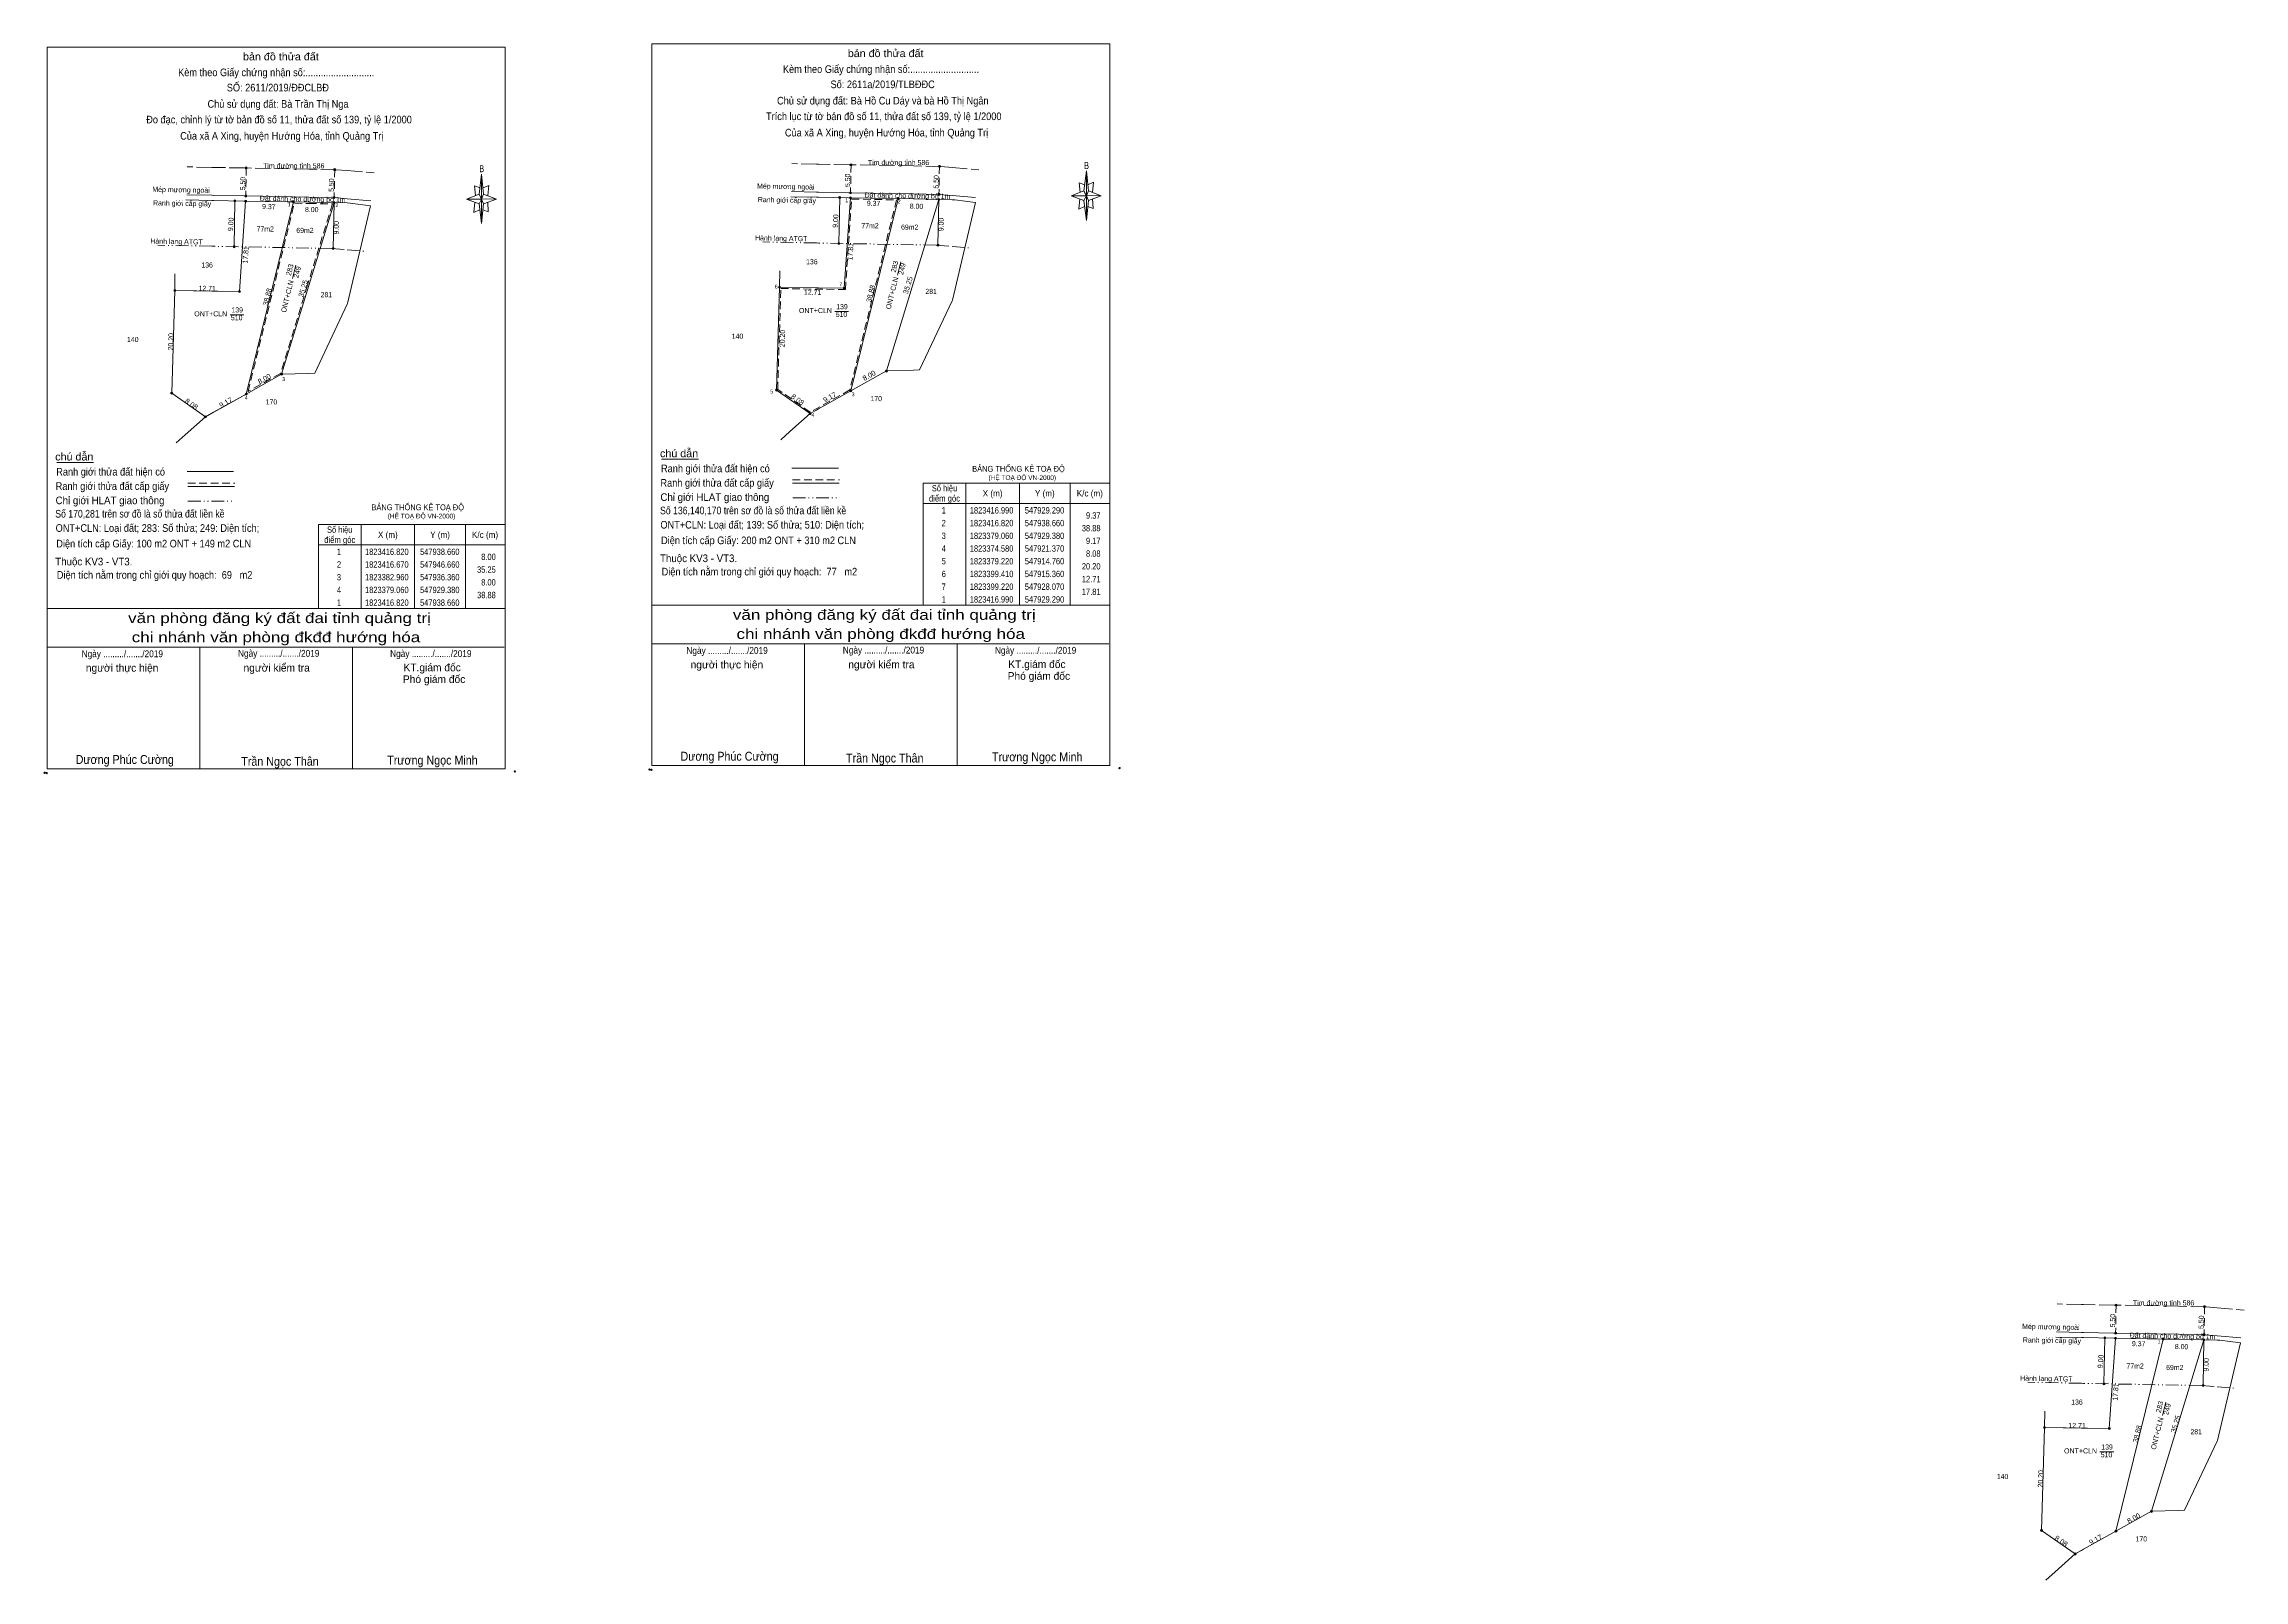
# Model space of a CAD drawing. Header units: metres. Extents: x 547522 to 547955, y 1823369 to 1823671.
import ezdxf
from ezdxf.enums import TextEntityAlignment as Align

# ---------------------------------------------------------------- set-up
doc = ezdxf.new("R2010")
doc.units = ezdxf.units.M
doc.header["$LTSCALE"] = 0.5
doc.header["$PDMODE"] = 32
doc.header["$PDSIZE"] = 0.25
for name, pattern in [('DASH_DOUBLE_DOT', [9.2, 5, -1.2, 0.3, -1.2, 0.3, -1.2]), ('DOT_DASHED', [7.7, 5, -1.2, 0.3, -1.2]), ('LONG_DASHED', [7.5, 6, -1.5]), ('MEDIUM_DASHED', [4.5, 3, -1.5])]:
    doc.linetypes.add(name, pattern=pattern)
for name, color, linetype, lineweight in [('1', 7, 'Continuous', 13), ('17', 7, 'Continuous', 13), ('5', 7, 'Continuous', 13), ('6', 7, 'Continuous', 13), ('63', 7, 'Continuous', 13), ('7', 7, 'Continuous', 13)]:
    doc.layers.add(name, color=color, linetype=linetype, lineweight=lineweight)

msp = doc.modelspace()

# ---------------------------------------------------------------- hatches: boundary and pattern name
at = {"layer": '63'}
for points in [[(547562.3, 1823646.94, 1), (547561.9, 1823646.94, 1)], [(547579.67, 1823646.62, 1), (547579.27, 1823646.62, 1)], [(547681.1, 1823647.58, 1), (547680.7, 1823647.58, 1)], [(547698.47, 1823647.26, 1), (547698.07, 1823647.26, 1)], [(547562.2, 1823641.44, 1), (547561.8, 1823641.44, 1)], [(547579.57, 1823641.12, 1), (547579.17, 1823641.12, 1)], [(547678.87, 1823641.12, 1), (547678.47, 1823641.12, 1)], [(547680.98, 1823641.08, 1), (547680.58, 1823641.08, 1)], [(547681, 1823642.08, 1), (547680.6, 1823642.08, 1)], [(547698.37, 1823641.76, 1), (547697.97, 1823641.76, 1)], [(547560.07, 1823640.48, 1), (547559.67, 1823640.48, 1)], [(547562.18, 1823640.44, 1), (547561.78, 1823640.44, 1)], [(547571.55, 1823640.27, 1), (547571.15, 1823640.27, 1)], [(547579.55, 1823640.12, 1), (547579.15, 1823640.12, 1)], [(547690.35, 1823640.91, 1), (547689.95, 1823640.91, 1)], [(547698.35, 1823640.76, 1), (547697.95, 1823640.76, 1)], [(547559.91, 1823631.48, 1), (547559.51, 1823631.48, 1)], [(547579.38, 1823631.12, 1), (547578.98, 1823631.12, 1)], [(547678.71, 1823632.12, 1), (547678.31, 1823632.12, 1)], [(547698.18, 1823631.76, 1), (547697.78, 1823631.76, 1)], [(547548.25, 1823622.86, 1), (547547.85, 1823622.86, 1)], [(547560.96, 1823622.67, 1), (547560.56, 1823622.67, 1)], [(547667.05, 1823623.5, 1), (547666.65, 1823623.5, 1)], [(547679.76, 1823623.31, 1), (547679.36, 1823623.31, 1)], [(547688.05, 1823607.05, 1), (547687.65, 1823607.05, 1)], [(547547.65, 1823602.67, 1), (547547.25, 1823602.67, 1)], [(547562.27, 1823602.51, 1), (547561.87, 1823602.51, 1)], [(547569.25, 1823606.41, 1), (547568.85, 1823606.41, 1)], [(547666.45, 1823603.31, 1), (547666.05, 1823603.31, 1)], [(547681.07, 1823603.15, 1), (547680.67, 1823603.15, 1)], [(547554.26, 1823598.03, 1), (547553.86, 1823598.03, 1)], [(547673.06, 1823598.67, 1), (547672.66, 1823598.67, 1)], [(547929.61, 1823423.49, 1), (547929.21, 1823423.49, 1)], [(547946.98, 1823423.17, 1), (547946.58, 1823423.17, 1)], [(547927.38, 1823417.03, 1), (547926.98, 1823417.03, 1)], [(547929.49, 1823416.99, 1), (547929.09, 1823416.99, 1)], [(547929.51, 1823417.99, 1), (547929.11, 1823417.99, 1)], [(547938.86, 1823416.82, 1), (547938.46, 1823416.82, 1)], [(547946.86, 1823416.67, 1), (547946.46, 1823416.67, 1)], [(547946.88, 1823417.67, 1), (547946.48, 1823417.67, 1)], [(547927.22, 1823408.03, 1), (547926.82, 1823408.03, 1)], [(547946.69, 1823407.67, 1), (547946.29, 1823407.67, 1)], [(547915.56, 1823399.41, 1), (547915.16, 1823399.41, 1)], [(547928.27, 1823399.22, 1), (547927.87, 1823399.22, 1)], [(547936.56, 1823382.96, 1), (547936.16, 1823382.96, 1)], [(547914.96, 1823379.22, 1), (547914.56, 1823379.22, 1)], [(547929.58, 1823379.06, 1), (547929.18, 1823379.06, 1)], [(547921.57, 1823374.58, 1), (547921.17, 1823374.58, 1)]]:
    msp.add_hatch(color=256, dxfattribs=at).paths.add_polyline_path(points)

# ---------------------------------------------------------------- linework, layer by layer
at = {"layer": '1'}
for points in [[(547561.98, 1823640.44), (547571.35, 1823640.27), (547562.07, 1823602.51), (547554.06, 1823598.03), (547547.45, 1823602.67), (547548.05, 1823622.86), (547560.76, 1823622.67)], [(547929.29, 1823416.99), (547938.66, 1823416.82), (547929.38, 1823379.06), (547921.37, 1823374.58), (547914.76, 1823379.22), (547915.36, 1823399.41), (547928.07, 1823399.22)]]:
    msp.add_lwpolyline(points, close=True, dxfattribs=at)
at = {"layer": '1', "linetype": 'MEDIUM_DASHED'}
for points in [[(547574.13, 1823623.89), (547568.84, 1823606.58), (547562.45, 1823603.01), (547571.55, 1823640.02), (547574.37, 1823639.96)], [(547574.37, 1823639.96), (547579.01, 1823639.88), (547574.13, 1823623.89)]]:
    msp.add_lwpolyline(points, dxfattribs=at)
msp.add_lwpolyline([(547681.01, 1823640.83), (547689.83, 1823640.67), (547680.65, 1823603.32), (547672.88, 1823598.96), (547666.5, 1823603.44), (547667.09, 1823623.25), (547679.79, 1823623.06)], close=True, dxfattribs=at)
at = {"layer": '1'}
for points in [[(547941.68, 1823400.37), (547936.36, 1823382.96), (547929.38, 1823379.06), (547938.66, 1823416.82), (547941.68, 1823416.76)], [(547941.68, 1823416.76), (547946.66, 1823416.67), (547941.68, 1823400.37)]]:
    msp.add_lwpolyline(points, dxfattribs=at)
at = {"layer": '17'}
for p, q in [((547643.68, 1823589.69), (547650.92, 1823589.69)), ((547524.88, 1823589.05), (547532.12, 1823589.05))]:
    msp.add_line(p, q, dxfattribs=at)
at = {"layer": '5'}
for p, q in [((547607.83, 1823641.81), (547608.33, 1823645.71)), ((547726.63, 1823642.45), (547727.13, 1823646.35)), ((547608.73, 1823641.81), (547611.23, 1823640.81)), ((547726.63, 1823640.55), (547724.13, 1823641.45)), ((547727.53, 1823642.45), (547730.03, 1823641.45)), ((547607.83, 1823639.91), (547605.33, 1823640.81)), ((547608.73, 1823639.91), (547608.33, 1823636.01)), ((547609.63, 1823638.31), (547608.63, 1823638.71)), ((547609.53, 1823640.21), (547609.63, 1823638.31)), ((547727.53, 1823640.55), (547727.13, 1823636.65)), ((547728.43, 1823638.95), (547727.43, 1823639.35)), ((547728.33, 1823640.85), (547728.43, 1823638.95)), ((547522.96, 1823560.37), (547612.96, 1823560.37)), ((547641.76, 1823561.01), (547731.76, 1823561.01)), ((547522.96, 1823552.77), (547612.76, 1823552.77)), ((547522.96, 1823552.77), (547612.76, 1823552.77)), ((547522.96, 1823552.77), (547612.76, 1823552.77)), ((547552.96, 1823528.87), (547552.96, 1823552.77)), ((547582.96, 1823528.87), (547582.96, 1823552.77)), ((547641.76, 1823553.41), (547731.56, 1823553.41)), ((547641.76, 1823553.41), (547731.56, 1823553.41)), ((547641.76, 1823553.41), (547731.56, 1823553.41)), ((547671.76, 1823529.51), (547671.76, 1823553.41)), ((547701.76, 1823529.51), (547701.76, 1823553.41))]:
    msp.add_line(p, q, dxfattribs=at)
for points in [[(547522.96, 1823670.67), (547612.96, 1823670.67), (547612.96, 1823528.87), (547522.96, 1823528.87)], [(547641.76, 1823671.31), (547731.76, 1823671.31), (547731.76, 1823529.51), (547641.76, 1823529.51)], [(547608.33, 1823645.71), (547608.73, 1823641.81), (547608.33, 1823640.81)], [(547727.13, 1823646.35), (547727.53, 1823642.45), (547727.13, 1823641.45)], [(547608.33, 1823640.81), (547605.33, 1823640.81), (547607.83, 1823641.81), (547608.73, 1823639.91), (547611.23, 1823640.81), (547608.33, 1823640.91)], [(547727.13, 1823641.45), (547724.13, 1823641.45), (547726.63, 1823642.45), (547727.53, 1823640.55), (547730.03, 1823641.45), (547727.13, 1823641.55)], [(547727.13, 1823641.45), (547727.13, 1823636.65), (547726.63, 1823640.55)], [(547608.33, 1823640.81), (547608.33, 1823636.01), (547607.83, 1823639.91)]]:
    msp.add_lwpolyline(points, close=True, dxfattribs=at)
for points in [[(547608.33, 1823640.81), (547607.83, 1823641.81), (547605.33, 1823640.81)], [(547608.03, 1823643.01), (547606.93, 1823643.41), (547607.13, 1823641.51)], [(547608.63, 1823643.01), (547609.73, 1823643.51), (547609.53, 1823641.51)], [(547727.13, 1823641.45), (547726.63, 1823642.45), (547724.13, 1823641.45)], [(547726.83, 1823643.65), (547725.73, 1823644.05), (547725.93, 1823642.15)], [(547727.13, 1823641.45), (547727.53, 1823640.55), (547730.03, 1823641.45)], [(547727.43, 1823643.65), (547728.53, 1823644.15), (547728.33, 1823642.15)], [(547607.03, 1823640.21), (547606.83, 1823638.21), (547607.93, 1823638.71)], [(547608.33, 1823640.81), (547608.73, 1823639.91), (547611.23, 1823640.81)], [(547725.83, 1823640.85), (547725.63, 1823638.85), (547726.73, 1823639.35)], [(547612.96, 1823528.87), (547522.96, 1823528.87), (547522.96, 1823552.77)], [(547731.76, 1823529.51), (547641.76, 1823529.51), (547641.76, 1823553.41)]]:
    msp.add_lwpolyline(points, dxfattribs=at)
for p in [(547641.29, 1823528.74), (547522.49, 1823528.1), (547522.89, 1823528.03), (547641.69, 1823528.67)]:
    msp.add_point(p, dxfattribs=at)
at = {"layer": '6'}
for p, q in [((547550.48, 1823587.31), (547559.62, 1823587.31)), ((547669.28, 1823587.95), (547678.42, 1823587.95)), ((547550.62, 1823584.38), (547559.76, 1823584.38)), ((547669.42, 1823585.02), (547678.56, 1823585.02))]:
    msp.add_line(p, q, dxfattribs=at)
at = {"layer": '6', "linetype": 'MEDIUM_DASHED'}
for p, q in [((547669.42, 1823585.64), (547678.62, 1823585.64)), ((547550.62, 1823585), (547559.82, 1823585))]:
    msp.add_line(p, q, dxfattribs=at)
at = {"layer": '6'}
for p in [(547733.66, 1823529.01), (547614.86, 1823528.37)]:
    msp.add_point(p, dxfattribs=at)
at = {"layer": '63'}
for p, q in [((547690.01, 1823625.88), (547690.65, 1823628.51)), ((547571.21, 1823625.24), (547571.85, 1823627.87)), ((547558.92, 1823618.11), (547561.63, 1823618.11)), ((547677.72, 1823618.75), (547680.43, 1823618.75)), ((547695.06, 1823581.01), (547731.76, 1823581.01)), ((547703.46, 1823585.01), (547703.46, 1823561.01)), ((547713.96, 1823585.01), (547713.96, 1823561.01)), ((547723.96, 1823585.01), (547723.96, 1823561.01)), ((547584.66, 1823576.87), (547584.66, 1823560.37)), ((547595.16, 1823576.87), (547595.16, 1823560.37)), ((547605.16, 1823576.87), (547605.16, 1823560.37)), ((547576.26, 1823572.87), (547612.96, 1823572.87)), ((547938.52, 1823401.79), (547939.16, 1823404.42)), ((547926.23, 1823394.66), (547928.94, 1823394.66))]:
    msp.add_line(p, q, dxfattribs=at)
at = {"layer": '63', "linetype": 'DASH_DOUBLE_DOT'}
for p, q in [((547550.65, 1823581.46), (547559.85, 1823581.46)), ((547669.45, 1823582.1), (547678.65, 1823582.1))]:
    msp.add_line(p, q, dxfattribs=at)
at = {"layer": '63'}
for points in [[(547695.06, 1823585.01), (547731.76, 1823585.01), (547731.76, 1823561.01), (547695.06, 1823561.01)], [(547576.26, 1823576.87), (547612.96, 1823576.87), (547612.96, 1823560.37), (547576.26, 1823560.37)]]:
    msp.add_lwpolyline(points, close=True, dxfattribs=at)
for centre in [(547562.1, 1823646.94), (547579.47, 1823646.62), (547680.9, 1823647.58), (547698.27, 1823647.26), (547562, 1823641.44), (547579.37, 1823641.12), (547678.67, 1823641.12), (547680.78, 1823641.08), (547680.8, 1823642.08), (547698.17, 1823641.76), (547559.87, 1823640.48), (547561.98, 1823640.44), (547571.35, 1823640.27), (547579.35, 1823640.12), (547690.15, 1823640.91), (547698.15, 1823640.76), (547559.71, 1823631.48), (547579.18, 1823631.12), (547678.51, 1823632.12), (547697.98, 1823631.76), (547548.05, 1823622.86), (547560.76, 1823622.67), (547666.85, 1823623.5), (547679.56, 1823623.31), (547687.85, 1823607.05), (547547.45, 1823602.67), (547562.07, 1823602.51), (547569.05, 1823606.41), (547666.25, 1823603.31), (547680.87, 1823603.15), (547554.06, 1823598.03), (547672.86, 1823598.67), (547929.41, 1823423.49), (547946.78, 1823423.17), (547927.18, 1823417.03), (547929.29, 1823416.99), (547929.31, 1823417.99), (547938.66, 1823416.82), (547946.66, 1823416.67), (547946.68, 1823417.67), (547927.02, 1823408.03), (547946.49, 1823407.67), (547915.36, 1823399.41), (547928.07, 1823399.22), (547936.36, 1823382.96), (547914.76, 1823379.22), (547929.38, 1823379.06), (547921.37, 1823374.58)]:
    msp.add_circle(centre, 0.2, dxfattribs=at)
at = {"layer": '7', "linetype": 'LONG_DASHED'}
for p, q in [((547555.33, 1823647.07), (547550.5, 1823647.16)), ((547561.74, 1823646.95), (547555.68, 1823647.06)), ((547579.77, 1823646.61), (547581.94, 1823646.42)), ((547581.94, 1823646.42), (547587.22, 1823645.97)), ((547674.13, 1823647.71), (547669.3, 1823647.8)), ((547680.54, 1823647.59), (547674.48, 1823647.7)), ((547698.57, 1823647.25), (547700.74, 1823647.06)), ((547700.74, 1823647.06), (547706.02, 1823646.61)), ((547922.64, 1823423.62), (547917.81, 1823423.71)), ((547929.05, 1823423.5), (547922.99, 1823423.61)), ((547947.08, 1823423.16), (547949.25, 1823422.97)), ((547949.25, 1823422.97), (547954.53, 1823422.52))]:
    msp.add_line(p, q, dxfattribs=at)
at = {"layer": '7', "linetype": 'DOT_DASHED'}
for p, q in [((547555.68, 1823647.06), (547555.33, 1823647.07)), ((547674.48, 1823647.7), (547674.13, 1823647.71)), ((547922.99, 1823423.61), (547922.64, 1823423.62))]:
    msp.add_line(p, q, dxfattribs=at)
at = {"layer": '7', "linetype": 'MEDIUM_DASHED'}
for p, q in [((547562.1, 1823646.94), (547562, 1823641.44)), ((547579.47, 1823646.62), (547579.37, 1823641.12)), ((547680.9, 1823647.58), (547680.8, 1823642.08)), ((547698.27, 1823647.26), (547698.17, 1823641.76)), ((547929.41, 1823423.49), (547929.31, 1823417.99)), ((547946.78, 1823423.17), (547946.68, 1823417.67))]:
    msp.add_line(p, q, dxfattribs=at)
at = {"layer": '7'}
for p, q in [((547555.33, 1823641.57), (547550.4, 1823641.66)), ((547555.68, 1823641.56), (547555.33, 1823641.57)), ((547561.64, 1823641.45), (547555.68, 1823641.56)), ((547674.13, 1823641.2), (547669.05, 1823641.3)), ((547674.13, 1823642.21), (547669.2, 1823642.3)), ((547674.48, 1823642.2), (547674.13, 1823642.21)), ((547680.44, 1823642.09), (547674.48, 1823642.2)), ((547698.23, 1823641.76), (547700.74, 1823641.55)), ((547700.74, 1823641.55), (547705.37, 1823641.15)), ((547555.33, 1823640.56), (547550.25, 1823640.66)), ((547555.68, 1823640.56), (547555.33, 1823640.56)), ((547561.62, 1823640.45), (547555.68, 1823640.56)), ((547559.71, 1823631.48), (547559.87, 1823640.48)), ((547560.76, 1823622.67), (547561.98, 1823640.44)), ((547562.07, 1823602.51), (547571.35, 1823640.27)), ((547579.18, 1823631.12), (547579.35, 1823640.12)), ((547579.43, 1823641.12), (547581.94, 1823640.91)), ((547581.94, 1823640.91), (547586.57, 1823640.51)), ((547586.52, 1823639.51), (547582.01, 1823620.34)), ((547674.48, 1823641.2), (547674.13, 1823641.2)), ((547680.42, 1823641.09), (547674.48, 1823641.2)), ((547678.51, 1823632.12), (547678.67, 1823641.12)), ((547679.56, 1823623.31), (547680.78, 1823641.08)), ((547680.87, 1823603.15), (547690.15, 1823640.91)), ((547697.98, 1823631.76), (547698.15, 1823640.76)), ((547705.32, 1823640.15), (547700.81, 1823620.98)), ((547548.05, 1823622.86), (547548.08, 1823626.11)), ((547666.85, 1823623.5), (547666.88, 1823626.75)), ((547548.05, 1823622.86), (547555.33, 1823622.75)), ((547666.85, 1823623.5), (547674.13, 1823623.39)), ((547687.85, 1823607.05), (547680.87, 1823603.15)), ((547562.07, 1823602.51), (547555.68, 1823598.94)), ((547569.05, 1823606.41), (547562.07, 1823602.51)), ((547680.87, 1823603.15), (547674.48, 1823599.58)), ((547554.06, 1823598.03), (547550.1, 1823594.5)), ((547555.33, 1823598.74), (547554.06, 1823598.03)), ((547555.68, 1823598.94), (547555.33, 1823598.74)), ((547672.86, 1823598.67), (547668.9, 1823595.14)), ((547674.13, 1823599.38), (547672.86, 1823598.67)), ((547674.48, 1823599.58), (547674.13, 1823599.38)), ((547550.1, 1823594.5), (547548.32, 1823592.91)), ((547668.9, 1823595.14), (547667.12, 1823593.55)), ((547922.64, 1823417.11), (547917.56, 1823417.21)), ((547922.64, 1823418.12), (547917.71, 1823418.21)), ((547922.99, 1823418.11), (547922.64, 1823418.12)), ((547922.99, 1823417.11), (547922.64, 1823417.11)), ((547928.95, 1823418), (547922.99, 1823418.11)), ((547928.93, 1823417), (547922.99, 1823417.11)), ((547927.02, 1823408.03), (547927.18, 1823417.03)), ((547928.07, 1823399.22), (547929.29, 1823416.99)), ((547929.38, 1823379.06), (547938.66, 1823416.82)), ((547946.49, 1823407.67), (547946.66, 1823416.67)), ((547946.74, 1823417.67), (547949.25, 1823417.46)), ((547949.25, 1823417.46), (547953.88, 1823417.06)), ((547953.83, 1823416.06), (547949.32, 1823396.89)), ((547915.36, 1823399.41), (547915.39, 1823402.66)), ((547915.36, 1823399.41), (547922.64, 1823399.3)), ((547936.36, 1823382.96), (547929.38, 1823379.06)), ((547929.38, 1823379.06), (547922.99, 1823375.49)), ((547921.37, 1823374.58), (547917.41, 1823371.05)), ((547922.64, 1823375.29), (547921.37, 1823374.58)), ((547922.99, 1823375.49), (547922.64, 1823375.29)), ((547917.41, 1823371.05), (547915.63, 1823369.46))]:
    msp.add_line(p, q, dxfattribs=at)
at = {"layer": '7', "linetype": 'DASH_DOUBLE_DOT'}
for p, q in [((547555.33, 1823631.57), (547544.75, 1823631.76)), ((547555.68, 1823631.56), (547555.33, 1823631.57)), ((547578.85, 1823631.13), (547581.94, 1823630.87)), ((547581.94, 1823630.87), (547585.58, 1823630.56)), ((547674.13, 1823632.21), (547663.55, 1823632.4)), ((547674.48, 1823632.2), (547674.13, 1823632.21)), ((547697.65, 1823631.77), (547700.74, 1823631.51)), ((547700.74, 1823631.51), (547704.38, 1823631.2)), ((547922.64, 1823408.12), (547912.06, 1823408.31)), ((547922.99, 1823408.11), (547922.64, 1823408.12)), ((547946.16, 1823407.68), (547949.25, 1823407.42)), ((547949.25, 1823407.42), (547952.89, 1823407.11))]:
    msp.add_line(p, q, dxfattribs=at)
at = {"layer": '7', "linetype": 'LONG_DASHED'}
for points in [[(547579.77, 1823646.61), (547574.37, 1823646.71), (547561.74, 1823646.95)], [(547698.57, 1823647.25), (547693.17, 1823647.35), (547680.54, 1823647.59)], [(547947.08, 1823423.16), (547941.68, 1823423.26), (547929.05, 1823423.5)]]:
    msp.add_lwpolyline(points, dxfattribs=at)
at = {"layer": '7'}
for points in [[(547579.37, 1823641.12), (547574.37, 1823641.21), (547561.64, 1823641.45)], [(547698.17, 1823641.76), (547693.17, 1823641.85), (547680.44, 1823642.09)], [(547581.94, 1823640.07), (547574.37, 1823640.21), (547561.62, 1823640.45)], [(547579.35, 1823640.12), (547574.37, 1823623.82), (547569.05, 1823606.41)], [(547586.52, 1823639.51), (547582.5, 1823640.06), (547581.94, 1823640.07)], [(547700.74, 1823640.71), (547693.17, 1823640.85), (547680.42, 1823641.09)], [(547698.15, 1823640.76), (547693.17, 1823624.46), (547687.85, 1823607.05)], [(547705.32, 1823640.15), (547701.3, 1823640.7), (547700.74, 1823640.71)], [(547554.06, 1823598.03), (547547.45, 1823602.67), (547548.05, 1823622.86)], [(547555.33, 1823622.75), (547555.68, 1823622.74), (547560.76, 1823622.67)], [(547582.01, 1823620.34), (547581.94, 1823620.19), (547575.54, 1823606.62)], [(547672.86, 1823598.67), (547666.25, 1823603.31), (547666.85, 1823623.5)], [(547674.13, 1823623.39), (547674.48, 1823623.38), (547679.56, 1823623.31)], [(547700.81, 1823620.98), (547700.74, 1823620.83), (547694.34, 1823607.26)], [(547694.34, 1823607.26), (547693.17, 1823607.22), (547687.85, 1823607.05)], [(547575.54, 1823606.62), (547574.37, 1823606.58), (547569.05, 1823606.41)], [(547949.25, 1823416.62), (547941.68, 1823416.76), (547928.93, 1823417)], [(547946.68, 1823417.67), (547941.68, 1823417.76), (547928.95, 1823418)], [(547946.66, 1823416.67), (547941.68, 1823400.37), (547936.36, 1823382.96)], [(547953.83, 1823416.06), (547949.81, 1823416.61), (547949.25, 1823416.62)], [(547921.37, 1823374.58), (547914.76, 1823379.22), (547915.36, 1823399.41)], [(547922.64, 1823399.3), (547922.99, 1823399.29), (547928.07, 1823399.22)], [(547949.32, 1823396.89), (547949.25, 1823396.74), (547942.85, 1823383.17)], [(547942.85, 1823383.17), (547941.68, 1823383.13), (547936.36, 1823382.96)]]:
    msp.add_lwpolyline(points, dxfattribs=at)
at = {"layer": '7', "linetype": 'DASH_DOUBLE_DOT'}
for points in [[(547578.85, 1823631.13), (547574.37, 1823631.21), (547555.68, 1823631.56)], [(547697.65, 1823631.77), (547693.17, 1823631.85), (547674.48, 1823632.2)], [(547946.16, 1823407.68), (547941.68, 1823407.76), (547922.99, 1823408.11)]]:
    msp.add_lwpolyline(points, dxfattribs=at)

# ---------------------------------------------------------------- texts
at = {"layer": '1', "width": 0.95}
for s, p in [('283', (547689.9298, 1823627.4512)), ('283', (547571.1298, 1823626.8112)), ('249', (547572.5947, 1823626.3612)), ('249', (547691.3947, 1823627.0012)), ('283', (547938.4398, 1823403.3612)), ('249', (547939.9047, 1823402.9112))]:
    msp.add_text(s, height=1, rotation=76.252, dxfattribs=at).set_placement(p, align=Align.CENTER)
at = {"layer": '1'}
for p in [(547570.6431, 1823621.5962), (547689.4431, 1823622.2362), (547937.9543, 1823398.1512)]:
    msp.add_text('ONT+CLN', height=1, rotation=76.252, dxfattribs=at).set_placement(p, align=Align.CENTER)
for s, width, p in [('139', 0.85, (547679.12, 1823619.19)), ('ONT+CLN', 0.95, (547555.115, 1823617.79)), ('510', 0.85, (547560.22, 1823617.02)), ('139', 0.85, (547560.32, 1823618.55)), ('ONT+CLN', 0.95, (547673.915, 1823618.43)), ('510', 0.85, (547679.02, 1823617.66)), ('ONT+CLN', 0.95, (547922.425, 1823394.34)), ('139', 0.85, (547927.63, 1823395.1)), ('510', 0.85, (547927.53, 1823393.57))]:
    msp.add_text(s, height=1, dxfattribs=dict(at, width=width)).set_placement(p, align=Align.CENTER)
for s, height, width, p in [('BẢNG THỐNG KÊ TOẠ ĐỘ ', 1.15, 0.95, (547704.7, 1823587.25)), ('(HỆ TOẠ ĐỘ VN-2000)', 0.93, 0.9, (547707.9, 1823585.63)), ('BẢNG THỐNG KÊ TOẠ ĐỘ ', 1.15, 0.95, (547586.69, 1823579.69)), ('(HỆ TOẠ ĐỘ VN-2000)', 0.93, 0.9, (547589.89, 1823578.07))]:
    msp.add_text(s, height=height, dxfattribs=dict(at, width=width)).set_placement(p)
at = {"layer": '5'}
for s, height, width, p in [('bản đồ thửa đất', 1.5, 1.05, (547568.9, 1823668.09)), ('Kèm theo Giấy chứng nhận số:...........................', 1.5, 0.9, (547686.78, 1823665.62)), ('bản đồ thửa đất', 1.5, 1.05, (547687.7, 1823668.73)), ('Kèm theo Giấy chứng nhận số:...........................', 1.5, 0.9, (547567.98, 1823664.98)), ('SỐ: 2611/2019/ĐĐCLBĐ', 1.5, 0.9, (547568.305, 1823661.99)), ('Số: 2611a/2019/TLBĐĐC', 1.5, 0.9, (547687.105, 1823662.63)), ('Chủ sử dụng đất: Bà Trần Thị Nga', 1.5, 0.9, (547568.34, 1823658.78)), ('Chủ sử dụng đất: Bà Hồ Cu Dáy và bà Hồ Thị Ngân', 1.5, 0.9, (547687.14, 1823659.42)), ('Đo đạc, chỉnh lý từ tờ bản đồ số 11, thửa đất số 139, tỷ lệ 1/2000 ', 1.5, 0.9, (547568.785, 1823655.71)), ('Trích lục từ tờ bản đồ số 11, thửa đất số 139, tỷ lệ 1/2000 ', 1.5, 0.9, (547687.58, 1823656.35)), ('Của xã A Xing, huyện Hướng Hóa, tỉnh Quảng Trị', 1.5, 0.9, (547687.875, 1823653.14)), ('Của xã A Xing, huyện Hướng Hóa, tỉnh Quảng Trị', 1.5, 0.9, (547569.075, 1823652.5)), ('B', 1.378, 0.75, (547608.36, 1823646.11)), ('B', 1.378, 0.75, (547727.16, 1823646.75)), ('văn phòng đăng ký đất đai tỉnh quảng trị', 2, 1.25, (547568.625, 1823557.51)), ('văn phòng đăng ký đất đai tỉnh quảng trị', 2, 1.25, (547687.425, 1823558.15)), ('chi nhánh văn phòng đkđđ hướng hóa', 2, 1.25, (547567.935, 1823553.75)), ('chi nhánh văn phòng đkđđ hướng hóa', 2, 1.25, (547686.735, 1823554.39)), ('Ngày ........./......./2019', 1.35, 0.9, (547537.745, 1823550.81)), ('Ngày ........./......./2019', 1.35, 0.9, (547568.475, 1823550.89)), ('Ngày ........./......./2019', 1.35, 0.9, (547598.355, 1823550.84)), ('Ngày ........./......./2019', 1.35, 0.9, (547656.545, 1823551.45)), ('Ngày ........./......./2019', 1.35, 0.9, (547687.275, 1823551.53)), ('Ngày ........./......./2019', 1.35, 0.9, (547717.155, 1823551.48)), ('Dương Phúc Cường', 1.75, 0.9, (547538.23, 1823529.83)), ('Trần Ngọc Thân', 1.75, 0.9, (547568.72, 1823529.47)), ('Trương Ngọc Minh', 1.75, 0.9, (547598.675, 1823529.7)), ('Dương Phúc Cường', 1.75, 0.9, (547657.03, 1823530.47)), ('Trần Ngọc Thân', 1.75, 0.9, (547687.52, 1823530.11)), ('Trương Ngọc Minh', 1.75, 0.9, (547717.475, 1823530.34))]:
    msp.add_text(s, height=height, dxfattribs=dict(at, width=width)).set_placement(p, align=Align.CENTER)
for s, p in [('người thực hiện', (547537.71, 1823547.96)), ('người kiểm tra', (547568.065, 1823547.98)), ('Phó giám đốc', (547599, 1823545.73)), ('KT.giám đốc', (547598.615, 1823548.04)), ('người thực hiện', (547656.51, 1823548.6)), ('người kiểm tra', (547686.865, 1823548.62)), ('Phó giám đốc', (547717.8, 1823546.37)), ('KT.giám đốc', (547717.415, 1823548.68))]:
    msp.add_text(s, height=1.5, dxfattribs=at).set_placement(p, align=Align.CENTER)
at = {"layer": '6'}
for s, width, p in [('chú dẫn', 1.05, (547524.57, 1823589.46)), ('chú dẫn', 1.05, (547643.37, 1823590.1)), ('Ranh giới thửa đất cấp giấy', 0.9, (547524.66, 1823583.68)), ('Ranh giới thửa đất hiện có ', 0.9, (547524.77, 1823586.5)), ('Ranh giới thửa đất cấp giấy', 0.9, (547643.46, 1823584.32)), ('Ranh giới thửa đất hiện có ', 0.9, (547643.57, 1823587.14)), ('Chỉ giới HLAT giao thông', 0.95, (547524.65, 1823580.87)), ('Chỉ giới HLAT giao thông', 0.95, (547643.45, 1823581.51)), ('Số 170,281 trên sơ đồ là số thửa đất liền kề', 0.85, (547524.58, 1823578.25)), ('ONT+CLN: Loại đất; 283: Số thửa; 249: Diện tích;', 0.9, (547524.65, 1823575.44)), ('Số 136,140,170 trên sơ đồ là số thửa đất liền kề', 0.85, (547643.38, 1823578.89)), ('ONT+CLN: Loại đất; 139: Số thửa; 510: Diện tích;', 0.9, (547643.45, 1823576.08)), ('Diện tích cấp Giấy: 100 m2 ONT + 149 m2 CLN ', 0.9, (547524.78, 1823572.38)), ('Diện tích cấp Giấy: 200 m2 ONT + 310 m2 CLN ', 0.9, (547643.58, 1823573.02)), ('Thuộc KV3 - VT3.', 0.95, (547524.58, 1823568.85)), ('Diện tích nằm trong chỉ giới quy hoạch:  69   m2', 0.9, (547524.89, 1823566.23)), ('Thuộc KV3 - VT3.', 0.95, (547643.38, 1823569.49)), ('Diện tích nằm trong chỉ giới quy hoạch:  77   m2', 0.9, (547643.69, 1823566.87))]:
    msp.add_text(s, height=1.5, dxfattribs=dict(at, width=width)).set_placement(p)
at = {"layer": '63'}
for s, height, rotation, width, p in [('9.37', 1, 358.961, 0.85, (547566.5209, 1823638.8498)), ('8.00', 1, 358.926, 0.85, (547574.9506, 1823638.2788)), ('9.37', 0.9999, 358.961, 0.85, (547685.3209, 1823639.4898)), ('8.00', 0.9999, 358.926, 0.85, (547693.7506, 1823638.9188)), ('17.81', 1, 86.073, 0.85, (547562.4782, 1823629.8308)), ('17.81', 1, 86.073, 0.85, (547681.2782, 1823630.4708)), ('35.25', 0.9999, 73.01, 0.95, (547573.7441, 1823623.1189)), ('35.25', 0.9998, 73.01, 0.95, (547692.5441, 1823623.7589)), ('12.71', 1, 359.144, 0.85, (547554.4175, 1823622.769)), ('38.88', 1, 76.192, 0.9, (547566.7313, 1823621.5007)), ('38.88', 1, 76.192, 0.9, (547566.7313, 1823621.5007)), ('12.71', 1, 359.144, 0.85, (547673.3375, 1823622.009)), ('38.88', 1, 76.192, 0.9, (547685.2413, 1823622.1307)), ('20.20', 1, 88.298, 0.85, (547547.7537, 1823612.7801)), ('20.20', 1, 88.298, 0.85, (547667.9037, 1823613.4201)), ('8.08', 1, 324.932, 1.05, (547670.1027, 1823601.0227)), ('8.08', 1, 324.932, 1.05, (547551.0427, 1823600.1427)), ('9.37', 1, 358.961, 0.85, (547933.8309, 1823415.3998)), ('8.00', 1, 358.926, 0.85, (547942.2606, 1823414.8288)), ('17.81', 1, 86.073, 0.85, (547929.7882, 1823406.3808)), ('12.71', 1, 359.144, 0.85, (547921.7275, 1823399.319)), ('38.88', 1, 76.192, 0.9, (547934.0413, 1823398.0507)), ('38.88', 1, 76.192, 0.9, (547934.0413, 1823398.0507)), ('35.25', 1, 73.01, 0.95, (547941.5541, 1823399.9589)), ('20.20', 1, 88.298, 0.85, (547915.0637, 1823389.3301)), ('8.08', 1, 324.932, 1.05, (547918.3477, 1823376.6963))]:
    msp.add_text(s, height=height, rotation=rotation, dxfattribs=dict(at, width=width)).set_placement(p, align=Align.CENTER)
for s, height, rotation, p in [('8.00', 0.9998, 29.194, (547684.6862, 1823605.7151)), ('8.00', 0.9999, 29.194, (547565.8861, 1823605.0751)), ('9.17', 1, 29.218, (547676.9609, 1823601.4573)), ('9.17', 1, 29.218, (547558.3209, 1823600.4173)), ('8.00', 1, 29.194, (547933.1161, 1823381.1551)), ('9.17', 1, 29.218, (547925.6259, 1823376.9645))]:
    msp.add_text(s, height=height, rotation=rotation, dxfattribs=at).set_placement(p, align=Align.CENTER)
for s, width, p in [('điểm góc', 0.9, (547699.26, 1823581.39)), ('Số hiệu', 0.85, (547699.26, 1823583.39)), ('X (m)', 0.95, (547708.71, 1823582.39)), ('Y (m)', 0.95, (547718.965, 1823582.39)), ('K/c (m)', 0.95, (547727.805, 1823582.39)), ('Số hiệu', 0.85, (547580.46, 1823575.25)), (' 2', 0.85, (547698.915, 1823576.54)), (' 1', 0.75, (547698.91, 1823579.04)), ('1823416.990', 0.85, (547708.51, 1823579.04)), ('1823416.820', 0.85, (547708.51, 1823576.54)), ('547929.290', 0.85, (547718.91, 1823579.04)), ('547938.660', 0.85, (547718.91, 1823576.54)), ('điểm góc', 0.9, (547580.46, 1823573.25)), (' 1', 0.75, (547580.11, 1823570.9)), ('1823416.820', 0.85, (547589.71, 1823570.9)), ('X (m)', 0.95, (547589.91, 1823574.25)), ('547938.660', 0.85, (547600.11, 1823570.9)), ('Y (m)', 0.95, (547600.165, 1823574.25)), ('K/c (m)', 0.95, (547609.005, 1823574.25)), (' 4', 0.85, (547698.91, 1823571.54)), (' 3', 0.8, (547698.905, 1823574.04)), ('1823379.060', 0.85, (547708.51, 1823574.04)), ('1823374.580', 0.85, (547708.51, 1823571.54)), ('547929.380', 0.85, (547718.91, 1823574.04)), ('547921.370', 0.85, (547718.91, 1823571.54)), (' 2', 0.85, (547580.115, 1823568.4)), ('1823416.670', 0.85, (547589.71, 1823568.4)), ('547946.660', 0.85, (547600.11, 1823568.4)), (' 5', 0.8, (547698.915, 1823569.04)), (' 6', 0.85, (547698.915, 1823566.54)), ('1823379.220', 0.85, (547708.51, 1823569.04)), ('1823399.410', 0.85, (547708.51, 1823566.54)), ('547914.760', 0.85, (547718.91, 1823569.04)), ('547915.360', 0.85, (547718.91, 1823566.54)), (' 4', 0.85, (547580.11, 1823563.4)), (' 3', 0.8, (547580.105, 1823565.9)), ('1823382.960', 0.85, (547589.71, 1823565.9)), ('1823379.060', 0.85, (547589.71, 1823563.4)), ('547936.360', 0.85, (547600.11, 1823565.9)), ('547929.380', 0.85, (547600.11, 1823563.4)), (' 7', 0.8, (547698.915, 1823564.04)), ('1823399.220', 0.85, (547708.51, 1823564.04)), ('547928.070', 0.85, (547718.91, 1823564.04)), (' 1', 0.75, (547580.11, 1823560.9)), ('1823416.820', 0.85, (547589.71, 1823560.9)), ('547938.660', 0.85, (547600.11, 1823560.9)), (' 1', 0.75, (547698.91, 1823561.54)), ('1823416.990', 0.85, (547708.51, 1823561.54)), ('547929.290', 0.85, (547718.91, 1823561.54))]:
    msp.add_text(s, height=1.25, dxfattribs=dict(at, width=width)).set_placement(p, align=Align.CENTER)
at = {"layer": '63', "width": 0.85}
for s, p in [('38.88', (547729.91, 1823575.54)), ('9.37', (547729.91, 1823578.04)), ('9.17', (547729.91, 1823573.04)), ('35.25', (547611.11, 1823567.4)), ('8.00', (547611.11, 1823569.9)), ('20.20', (547729.91, 1823568.04)), ('8.08', (547729.91, 1823570.54)), ('38.88', (547611.11, 1823562.4)), ('8.00', (547611.11, 1823564.9)), ('12.71', (547729.91, 1823565.54)), ('17.81', (547729.91, 1823563.04))]:
    msp.add_text(s, height=1.25, dxfattribs=at).set_placement(p, align=Align.RIGHT)
at = {"layer": '7'}
for s, width, p in [('Tim đường tỉnh 586', 0.9, (547571.425, 1823646.87)), ('Tim đường tỉnh 586', 0.9, (547690.225, 1823647.51)), ('77m2', 0.85, (547565.825, 1823634.46)), ('69m2', 0.85, (547573.625, 1823634.18)), ('77m2', 0.85, (547684.625, 1823635.1)), ('69m2', 0.85, (547692.425, 1823634.82)), ('136', 0.85, (547554.405, 1823627.38)), ('136', 0.85, (547673.205, 1823628.02)), ('281', 0.8, (547577.835, 1823621.55)), ('281', 0.8, (547696.635, 1823622.19)), ('140', 0.85, (547539.8, 1823612.75)), ('140', 0.85, (547658.6, 1823613.39)), ('170', 0.85, (547567.05, 1823600.48)), ('170', 0.85, (547685.85, 1823601.12)), ('Tim đường tỉnh 586', 0.9, (547938.735, 1823423.42)), ('77m2', 0.85, (547933.135, 1823411.01)), ('69m2', 0.85, (547940.935, 1823410.73)), ('136', 0.85, (547921.715, 1823403.93)), ('281', 0.8, (547945.145, 1823398.1)), ('140', 0.85, (547907.11, 1823389.3)), ('170', 0.85, (547934.36, 1823377.03))]:
    msp.add_text(s, height=1, dxfattribs=dict(at, width=width)).set_placement(p, align=Align.CENTER)
for s, height, rotation, width, p in [('5.50', 1, 88.958, 0.85, (547680.7106, 1823644.5109)), ('Mép mương ngoài', 1, 358.939, 0.9, (547549.2757, 1823642.1616)), ('5.50', 1, 88.958, 0.85, (547561.9106, 1823643.8709)), ('Đất dành cho đường bộ 1m', 1, 358.926, 0.9, (547573.1756, 1823640.357)), ('5.50', 1, 88.958, 0.85, (547579.3206, 1823643.5609)), ('Mép mương ngoài', 1, 358.939, 0.9, (547668.0757, 1823642.8016)), ('Ranh giới cấp giấy', 0.9999, 358.923, 0.9, (547668.2906, 1823640.1377)), ('Đất dành cho đường bộ 1m', 0.9999, 358.926, 0.9, (547691.9756, 1823640.997)), ('5.50', 1, 88.958, 0.85, (547698.1206, 1823644.2009)), ('Ranh giới cấp giấy', 1, 358.923, 0.9, (547549.4906, 1823639.4977)), ('9.00', 1, 85.991, 0.9, (547559.5509, 1823635.835)), ('9.00', 0.9999, 85.991, 0.9, (547678.3509, 1823636.4751)), ('9.00', 0.9999, 88.918, 0.85, (547699.0814, 1823635.8306)), ('Hành lang ATGT', 1, 358.934, 0.9, (547548.3907, 1823631.9947)), ('9.00', 1, 88.918, 0.85, (547580.2814, 1823635.1906)), ('Hành lang ATGT', 0.9999, 358.934, 0.9, (547667.1907, 1823632.6347)), ('5.50', 1, 88.958, 0.85, (547929.2206, 1823420.4209)), ('5.50', 1, 88.958, 0.85, (547946.6306, 1823420.1109)), ('Mép mương ngoài', 1, 358.939, 0.9, (547916.5857, 1823418.7116)), ('Ranh giới cấp giấy', 1, 358.923, 0.9, (547916.8006, 1823416.0477)), ('Đất dành cho đường bộ 1m', 1, 358.926, 0.9, (547940.4856, 1823416.907)), ('9.00', 1, 85.991, 0.9, (547926.8609, 1823412.385)), ('9.00', 1, 88.918, 0.85, (547947.5914, 1823411.7406)), ('Hành lang ATGT', 1, 358.934, 0.9, (547915.7007, 1823408.5447))]:
    msp.add_text(s, height=height, rotation=rotation, dxfattribs=dict(at, width=width)).set_placement(p, align=Align.CENTER)
for s, width, p in [(' 1', 0.9, (547570.83, 1823639.41)), (' 2', 0.9, (547580.19, 1823639.25)), (' 1', 0.9, (547680.33, 1823640.21)), (' 2', 0.9, (547690.63, 1823640.01)), (' 6', 0.9, (547666.49, 1823623.25)), (' 7', 0.95, (547679.16, 1823623.68)), (' 3', 0.95, (547569.74, 1823605.09)), (' 5', 0.9, (547665.61, 1823602.64)), (' 3', 0.95, (547681.59, 1823602.09)), (' 4', 0.95, (547562.4, 1823601.39)), (' 4', 0.95, (547673.72, 1823598.03)), (' 1', 0.9, (547938.14, 1823415.96))]:
    msp.add_text(s, height=0.75, dxfattribs=dict(at, width=width)).set_placement(p, align=Align.RIGHT)

doc.saveas('drawing.dxf')
